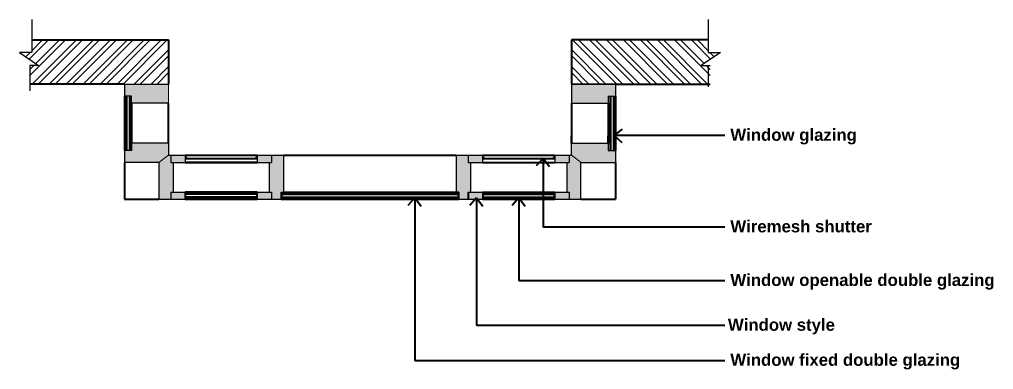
# Model space of a CAD drawing. Header units: inches. Extents: x 1352 to 5457, y 84 to 1168.
# Drawn here: x 1469.31 to 1489.62, y 252.79 to 260.08 of the extents above; entities that cross this region are included whole.
import ezdxf

# ---------------------------------------------------------------- set-up
doc = ezdxf.new("R2010")
doc.units = ezdxf.units.IN
doc.header["$MEASUREMENT"] = 0
for name, color, linetype, lineweight in [('CILL', 250, 'Continuous', 9), ('hatch 1', 11, 'Continuous', 9), ('text', 250, 'Continuous', 30), ('wall', 7, 'Continuous', 40), ('win', 250, 'Continuous', 30)]:
    doc.layers.add(name, color=color, linetype=linetype, lineweight=lineweight)
doc.styles.get("Standard").update_dxf_attribs({"font": 'arialbd.ttf', "height": 1.5})

msp = doc.modelspace()

# ---------------------------------------------------------------- hatches: boundary and pattern name
at = {"layer": 'CILL'}
h = msp.add_hatch(color=256, dxfattribs=at)
h.set_gradient(color1=(238, 194, 212), color2=(236, 187, 208), one_color=1, tint=0.83, name='INVSPHERICAL')
h.paths.add_polyline_path([(1472.516, 257.108), (1472.466, 257.108), (1472.466, 257.258), (1472.418, 257.258), (1472.216, 257.108), (1472.216, 256.338), (1472.465, 256.338), (1472.465, 256.488), (1472.516, 256.488)], flags=17)
h.paths.add_polyline_path([(1472.418, 258.738), (1471.505, 258.738), (1471.498, 258.732), (1471.498, 258.49), (1471.5, 258.488), (1471.648, 258.488), (1471.648, 258.338), (1472.418, 258.338)])
h.paths.add_polyline_path([(1472.418, 257.508), (1471.648, 257.508), (1471.648, 257.358), (1471.498, 257.358), (1471.498, 257.108), (1472.216, 257.108), (1472.216, 256.338), (1472.465, 256.338), (1472.465, 256.488), (1472.516, 256.488), (1472.516, 257.108), (1472.466, 257.108), (1472.466, 257.258), (1472.418, 257.258)])
h.paths.add_polyline_path([(1472.766, 257.258), (1472.466, 257.258), (1472.466, 257.108), (1472.516, 257.108), (1472.766, 257.108)])
h.paths.add_polyline_path([(1472.765, 256.488), (1472.516, 256.488), (1472.465, 256.488), (1472.465, 256.338), (1472.765, 256.338), (1472.765, 256.368)])
h = msp.add_hatch(color=256, dxfattribs=at)
h.set_gradient(color1=(238, 194, 212), color2=(236, 187, 208), one_color=1, tint=0.83, name='INVSPHERICAL')
h.paths.add_polyline_path([(1480.818, 258.338), (1481.588, 258.338), (1481.588, 258.488), (1481.738, 258.488), (1481.738, 258.738), (1480.818, 258.738)])
h = msp.add_hatch(color=256, dxfattribs=at)
h.set_gradient(color1=(238, 194, 212), color2=(236, 187, 208), one_color=1, tint=0.83, name='INVSPHERICAL')
h.paths.add_polyline_path([(1481.018, 257.11), (1480.818, 257.258), (1480.773, 257.258), (1480.77, 257.256), (1480.77, 257.108), (1480.72, 257.108), (1480.72, 256.488), (1480.772, 256.488), (1480.772, 256.338), (1481.018, 256.338)])
h.paths.add_polyline_path([(1480.77, 257.258), (1480.47, 257.258), (1480.47, 257.108), (1480.72, 257.108), (1480.764, 257.108), (1480.77, 257.115)])
h.paths.add_polyline_path([(1480.772, 256.488), (1480.72, 256.488), (1480.472, 256.488), (1480.472, 256.458), (1480.472, 256.338), (1480.772, 256.338)])
h.paths.add_polyline_path([(1481.738, 257.358), (1481.588, 257.358), (1481.588, 257.508), (1480.818, 257.508), (1480.818, 257.258), (1481.02, 257.108), (1481.738, 257.108)])
h.paths.add_polyline_path([(1480.472, 256.437), (1480.454, 256.437), (1480.454, 256.389), (1480.472, 256.389)])
h = msp.add_hatch(color=256, dxfattribs=at)
h.set_gradient(color1=(238, 194, 212), color2=(236, 187, 208), one_color=1, tint=0.83, name='INVSPHERICAL')
h.paths.add_polyline_path([(1474.568, 257.258), (1474.268, 257.258), (1474.268, 257.108), (1474.518, 257.108), (1474.568, 257.108)])
h.paths.add_polyline_path([(1474.568, 256.488), (1474.518, 256.488), (1474.268, 256.488), (1474.268, 256.458), (1474.268, 256.338), (1474.568, 256.338)])
h.paths.add_polyline_path([(1474.818, 257.258), (1474.568, 257.258), (1474.568, 257.108), (1474.518, 257.108), (1474.518, 256.488), (1474.568, 256.488), (1474.568, 256.338), (1474.762, 256.338), (1474.768, 256.345), (1474.768, 256.368), (1474.768, 256.488), (1474.818, 256.488)])
h.paths.add_polyline_path([(1474.268, 257.26, 0.227211), (1474.259, 257.249), (1474.259, 257.248), (1474.259, 257.241, 0.001077), (1474.259, 257.241, -0.001077), (1474.259, 257.241), (1474.259, 257.239), (1474.257, 257.239), (1474.257, 257.232, -0.323881), (1474.243, 257.212), (1474.243, 257.208, 0.339621), (1474.232, 257.193), (1474.268, 257.193)])
h.paths.add_polyline_path([(1474.268, 256.488), (1474.268, 256.488, 0.253708), (1474.264, 256.484), (1474.264, 256.483), (1474.264, 256.48, 0.002345), (1474.264, 256.48, -0.002345), (1474.264, 256.48), (1474.264, 256.479), (1474.263, 256.479), (1474.263, 256.475, -0.323881), (1474.255, 256.465), (1474.255, 256.463, 0.414245), (1474.25, 256.458), (1474.268, 256.458)])
h.paths.add_polyline_path([(1474.268, 256.437), (1474.25, 256.437), (1474.25, 256.389), (1474.268, 256.389)])
h.paths.add_polyline_path([(1474.268, 256.368), (1474.25, 256.368, 0.414245), (1474.255, 256.363), (1474.255, 256.361, -0.323881), (1474.263, 256.351), (1474.263, 256.347), (1474.264, 256.347), (1474.264, 256.343), (1474.264, 256.343, 0.341783), (1474.268, 256.338)])
h = msp.add_hatch(color=256, dxfattribs=at)
h.set_gradient(color1=(238, 194, 212), color2=(236, 187, 208), one_color=1, tint=0.83, name='INVSPHERICAL')
h.paths.add_polyline_path([(1478.468, 256.338), (1478.668, 256.338), (1478.668, 256.488), (1478.718, 256.488), (1478.718, 257.108), (1478.668, 257.108), (1478.668, 257.258), (1478.418, 257.258), (1478.418, 256.488), (1478.468, 256.488), (1478.468, 256.458)])
h.paths.add_polyline_path([(1478.668, 257.108), (1478.718, 257.108), (1478.968, 257.108), (1478.968, 257.258), (1478.668, 257.258)])
h = msp.add_hatch(color=256, dxfattribs=at)
h.set_gradient(color1=(244, 224, 139), color2=(251, 243, 208), one_color=1, tint=0.9, name='INVCYLINDER')
h.paths.add_polyline_path([(1478.979, 257.232), (1478.979, 257.239), (1478.977, 257.239), (1478.977, 257.241, -0.003736), (1478.977, 257.241, 0.003736), (1478.977, 257.241), (1478.977, 257.248), (1478.977, 257.249, 0.227211), (1478.968, 257.26), (1478.968, 257.193), (1479.004, 257.193, 0.34102), (1478.994, 257.208, -0.001255), (1478.994, 257.208), (1478.994, 257.212, -0.323881)])
h = msp.add_hatch(color=256, dxfattribs=at)
h.set_gradient(color1=(244, 224, 139), color2=(251, 243, 208), one_color=1, tint=0.9, name='INVCYLINDER')
h.paths.add_polyline_path([(1480.47, 257.26, 0.227211), (1480.461, 257.249), (1480.461, 257.248), (1480.461, 257.239), (1480.459, 257.239), (1480.459, 257.232, -0.323881), (1480.445, 257.212), (1480.445, 257.208, 0.339621), (1480.434, 257.193), (1480.47, 257.193)])
h = msp.add_hatch(color=256, dxfattribs=at)
h.set_gradient(color1=(238, 194, 212), color2=(236, 187, 208), one_color=1, tint=0.83, name='INVSPHERICAL')
h.paths.add_polyline_path([(1478.968, 256.488), (1478.718, 256.488), (1478.668, 256.488), (1478.668, 256.338), (1478.814, 256.338), (1478.84, 256.368), (1478.864, 256.338), (1478.968, 256.338)])
h.paths.add_polyline_path([(1478.84, 256.368), (1478.84, 256.338), (1478.864, 256.338)], flags=17)
h.paths.add_polyline_path([(1478.84, 256.368), (1478.814, 256.338), (1478.84, 256.338)], flags=17)
h = msp.add_hatch(color=256, dxfattribs=at)
h.set_gradient(color1=(244, 224, 139), color2=(251, 243, 208), one_color=1, tint=0.9, name='INVCYLINDER')
h.paths.add_polyline_path([(1478.968, 256.458), (1478.986, 256.458, 0.414245), (1478.981, 256.463), (1478.981, 256.465, -0.323881), (1478.974, 256.475), (1478.974, 256.479), (1478.973, 256.479), (1478.973, 256.48, -0.003736), (1478.973, 256.48, 0.003736), (1478.973, 256.48), (1478.973, 256.483), (1478.973, 256.484, 0.279423), (1478.968, 256.489)])
h = msp.add_hatch(color=256, dxfattribs=at)
h.set_gradient(color1=(244, 224, 139), color2=(251, 243, 208), one_color=1, tint=0.9, name='INVCYLINDER')
h.paths.add_polyline_path([(1480.467, 256.483), (1480.467, 256.484, -0.253708), (1480.472, 256.488), (1480.472, 256.389), (1480.454, 256.389), (1480.454, 256.437), (1480.472, 256.437), (1480.472, 256.458), (1480.454, 256.458, -0.414245), (1480.459, 256.463), (1480.459, 256.465, 0.320232), (1480.466, 256.475), (1480.466, 256.479), (1480.467, 256.479)])
h = msp.add_hatch(color=256, dxfattribs=at)
h.set_gradient(color1=(127, 223, 255), one_color=1, tint=1)
h.paths.add_polyline_path([(1472.765, 256.458), (1472.765, 256.438), (1474.268, 256.438), (1474.268, 256.458), (1474.25, 256.458)])
h.paths.add_polyline_path([(1472.765, 256.388), (1472.765, 256.368), (1472.783, 256.368), (1474.268, 256.368), (1474.268, 256.388)])
h.paths.add_polyline_path([(1474.768, 256.388), (1474.768, 256.368), (1474.786, 256.368), (1478.468, 256.368), (1478.468, 256.388)])
h.paths.add_polyline_path([(1474.768, 256.458), (1474.768, 256.438), (1478.468, 256.438), (1478.468, 256.458), (1478.45, 256.458)])
h.paths.add_polyline_path([(1478.968, 256.388), (1478.968, 256.368), (1478.986, 256.368), (1480.227, 256.368), (1480.227, 256.388)])
h.paths.add_polyline_path([(1478.968, 256.458), (1478.968, 256.438), (1480.227, 256.438), (1480.227, 256.458)])
h = msp.add_hatch(color=256, dxfattribs=at)
h.set_gradient(color1=(255, 223, 127), color2=(255, 227, 143), one_color=1, tint=0.78, name='INVSPHERICAL')
h.paths.add_polyline_path([(1472.777, 256.361), (1472.777, 256.363, 0.414245), (1472.783, 256.368), (1472.765, 256.368), (1472.765, 256.339), (1472.765, 256.338, 0.341783), (1472.769, 256.343), (1472.769, 256.343), (1472.769, 256.347), (1472.77, 256.347), (1472.77, 256.351, -0.323881)])
h.paths.add_polyline_path([(1472.783, 256.437), (1472.765, 256.437), (1472.765, 256.389), (1472.783, 256.389)])
h = msp.add_hatch(color=256, dxfattribs=at)
h.set_gradient(color1=(255, 223, 127), color2=(255, 227, 143), one_color=1, tint=0.78, name='INVSPHERICAL')
h.paths.add_polyline_path([(1474.781, 256.363, 0.414245), (1474.786, 256.368), (1474.768, 256.368), (1474.768, 256.339), (1474.768, 256.338, 0.341783), (1474.773, 256.343), (1474.773, 256.343), (1474.773, 256.347), (1474.774, 256.347), (1474.774, 256.351, -0.323881), (1474.781, 256.361)])
h.paths.add_polyline_path([(1474.786, 256.437), (1474.768, 256.437), (1474.768, 256.389), (1474.786, 256.389)])
h.paths.add_polyline_path([(1478.468, 256.437), (1478.45, 256.437), (1478.45, 256.389), (1478.468, 256.389)])
h.paths.add_polyline_path([(1478.468, 256.368), (1478.45, 256.368, 0.414245), (1478.455, 256.363), (1478.455, 256.361, -0.323881), (1478.463, 256.351), (1478.463, 256.347), (1478.464, 256.347), (1478.464, 256.343), (1478.464, 256.343, 0.341783), (1478.468, 256.338)])
h = msp.add_hatch(color=256, dxfattribs=at)
h.set_gradient(color1=(244, 224, 139), color2=(251, 243, 208), one_color=1, tint=0.9, name='INVCYLINDER')
h.paths.add_polyline_path([(1478.986, 256.437), (1478.968, 256.437), (1478.968, 256.389), (1478.986, 256.389)])
h.paths.add_polyline_path([(1478.981, 256.363, 0.414245), (1478.986, 256.368), (1478.968, 256.368), (1478.968, 256.339), (1478.968, 256.338, 0.341783), (1478.973, 256.343), (1478.973, 256.343), (1478.973, 256.347), (1478.974, 256.347), (1478.974, 256.351, -0.323881), (1478.981, 256.361)])
h = msp.add_hatch(color=256, dxfattribs=at)
h.set_gradient(color1=(244, 224, 139), color2=(251, 243, 208), one_color=1, tint=0.9, name='INVCYLINDER')
h.paths.add_polyline_path([(1480.472, 256.368), (1480.454, 256.368, 0.414245), (1480.459, 256.363), (1480.459, 256.361, -0.323881), (1480.466, 256.351), (1480.466, 256.347), (1480.467, 256.347), (1480.467, 256.343), (1480.467, 256.343, 0.341783), (1480.472, 256.338)])
at = {"layer": 'hatch 1'}
h = msp.add_hatch(dxfattribs=at)
h.set_pattern_fill('STEEL', color=256, scale=2, style=0)
h.set_pattern_definition([(45, (-39.91306, -19.09975), (-0.176776695, 0.176776695), []), (45, (-39.91306, -18.97475), (-0.176776695, 0.176776695), [])])
h.paths.add_polyline_path([(1469.529, 259.124), (1469.529, 258.738), (1471.498, 258.738), (1472.418, 258.738), (1472.418, 259.658), (1469.568, 259.658), (1469.568, 259.397), (1469.312, 259.397), (1469.711, 259.124)])
h = msp.add_hatch(dxfattribs=at)
h.set_pattern_fill('STEEL', color=256, scale=2, style=0)
h.set_pattern_definition([(135, (2993.14947, -19.09975), (0.176776695, 0.176776695), []), (135, (2993.14947, -18.97475), (0.176776695, 0.176776695), [])])
h.paths.add_polyline_path([(1480.818, 259.658), (1483.669, 259.658), (1483.669, 259.397), (1483.925, 259.397), (1483.525, 259.124), (1483.708, 259.124), (1483.708, 258.738), (1481.738, 258.738), (1480.818, 258.738)])
h = msp.add_hatch(color=256, dxfattribs=at)
h.set_gradient(color1=(238, 194, 212), color2=(236, 187, 208), one_color=1, tint=0.83, name='CURVED')
h.paths.add_polyline_path([(1472.516, 257.108), (1472.466, 257.108), (1472.466, 257.258), (1472.418, 257.258), (1472.216, 257.108), (1472.216, 256.338), (1472.465, 256.338), (1472.465, 256.488), (1472.516, 256.488)])

# ---------------------------------------------------------------- linework, layer by layer
at = {"layer": 'CILL'}
for p, q in [((1472.418, 258.338), (1472.418, 258.738)), ((1472.216, 257.108), (1472.418, 257.258)), ((1472.766, 257.193), (1474.268, 257.193)), ((1472.766, 257.173), (1474.268, 257.173)), ((1472.775, 257.248), (1472.775, 257.249)), ((1474.259, 257.248), (1474.259, 257.249)), ((1478.968, 257.193), (1480.47, 257.193)), ((1478.968, 257.173), (1480.47, 257.173)), ((1478.977, 257.248), (1478.977, 257.249)), ((1480.461, 257.248), (1480.461, 257.249)), ((1481.02, 257.108), (1480.818, 257.258)), ((1472.769, 256.483), (1472.769, 256.484)), ((1474.264, 256.483), (1474.264, 256.484)), ((1478.973, 256.483), (1478.973, 256.484)), ((1478.973, 256.483), (1478.973, 256.484)), ((1480.467, 256.483), (1480.467, 256.484)), ((1472.783, 256.437), (1472.765, 256.437)), ((1472.783, 256.389), (1472.765, 256.389)), ((1472.769, 256.343), (1472.769, 256.343)), ((1472.783, 256.389), (1472.783, 256.437)), ((1474.25, 256.389), (1474.25, 256.437)), ((1474.25, 256.437), (1474.268, 256.437)), ((1474.25, 256.389), (1474.268, 256.389)), ((1474.264, 256.343), (1474.264, 256.343)), ((1474.786, 256.437), (1474.768, 256.437)), ((1474.786, 256.389), (1474.768, 256.389)), ((1474.773, 256.343), (1474.773, 256.343)), ((1474.786, 256.389), (1474.786, 256.437)), ((1478.45, 256.389), (1478.45, 256.437)), ((1478.45, 256.437), (1478.468, 256.437)), ((1478.45, 256.389), (1478.468, 256.389)), ((1478.45, 256.368), (1478.468, 256.368)), ((1478.464, 256.343), (1478.464, 256.343)), ((1478.468, 256.368), (1478.468, 256.338)), ((1478.986, 256.437), (1478.968, 256.437)), ((1478.986, 256.389), (1478.968, 256.389)), ((1478.973, 256.343), (1478.973, 256.343)), ((1478.986, 256.389), (1478.986, 256.437)), ((1480.454, 256.389), (1480.454, 256.437)), ((1480.454, 256.437), (1480.472, 256.437)), ((1480.454, 256.389), (1480.472, 256.389)), ((1480.466, 256.347), (1480.467, 256.347)), ((1480.467, 256.343), (1480.467, 256.347)), ((1480.467, 256.343), (1480.467, 256.343)), ((1480.467, 256.343), (1480.467, 256.343))]:
    msp.add_line(p, q, dxfattribs=at)
for centre, radius, start, end in [((1472.759, 257.245), 0.0165, 13.5566, 64.7601), ((1472.762, 257.245), 0.0136, 344.3221, 345.1784), ((1474.275, 257.245), 0.0165, 115.2399, 166.4434), ((1474.272, 257.245), 0.0136, 194.8216, 195.6779), ((1478.961, 257.245), 0.0165, 13.5566, 64.7601), ((1478.964, 257.245), 0.0136, 344.3221, 345.1784), ((1480.477, 257.245), 0.0165, 115.2399, 166.4434), ((1480.474, 257.245), 0.0136, 194.8216, 195.6779), ((1472.762, 256.482), 0.00679, 15.6779, 72.622), ((1472.762, 256.482), 0.00679, 344.3221, 345.1784), ((1474.27, 256.482), 0.00679, 107.378, 164.3221), ((1474.27, 256.482), 0.00679, 194.8216, 195.6779), ((1478.966, 256.483), 0.00704, 6.8956, 69.3419), ((1478.966, 256.483), 0.00704, 6.8956, 69.3419), ((1478.966, 256.482), 0.00679, 344.3221, 345.1784), ((1478.966, 256.482), 0.00679, 344.3221, 345.1784), ((1480.474, 256.482), 0.00679, 107.378, 164.3221), ((1480.474, 256.482), 0.00679, 194.8216, 195.6779), ((1472.764, 256.343), 0.0051, 276.5047, 351.9829), ((1474.269, 256.343), 0.0051, 188.0171, 263.4953), ((1474.768, 256.343), 0.0051, 276.5047, 351.9829), ((1478.469, 256.343), 0.0051, 188.0171, 263.4953), ((1478.968, 256.343), 0.0051, 276.5047, 351.9829), ((1480.472, 256.343), 0.0051, 188.0171, 263.4953), ((1480.472, 256.343), 0.0051, 188.0171, 263.4953)]:
    msp.add_arc(centre, radius, start, end, dxfattribs=at)
at = {"layer": 'text', "linetype": 'Continuous'}
for p, q in [((1469.568, 260.084), (1469.568, 259.397)), ((1483.669, 260.084), (1483.669, 259.397)), ((1469.568, 259.397), (1469.312, 259.397)), ((1469.312, 259.397), (1469.711, 259.124)), ((1483.925, 259.397), (1483.525, 259.124)), ((1483.669, 259.397), (1483.925, 259.397)), ((1469.711, 259.124), (1469.529, 259.124)), ((1469.529, 259.124), (1469.529, 258.6)), ((1483.525, 259.124), (1483.708, 259.124)), ((1483.669, 259.124), (1483.669, 258.68)), ((1471.528, 258.488), (1471.528, 257.358)), ((1471.548, 258.488), (1471.548, 257.358)), ((1471.598, 258.488), (1471.598, 257.358)), ((1471.618, 258.488), (1471.618, 257.358)), ((1481.618, 258.488), (1481.618, 257.358)), ((1481.638, 258.488), (1481.638, 257.358)), ((1481.688, 258.488), (1481.688, 257.358)), ((1481.708, 258.488), (1481.708, 257.358)), ((1474.268, 256.458), (1472.765, 256.458)), ((1474.268, 256.438), (1472.765, 256.438)), ((1474.268, 256.388), (1472.765, 256.388)), ((1474.268, 256.368), (1472.765, 256.368)), ((1474.768, 256.458), (1478.468, 256.458)), ((1474.768, 256.438), (1478.468, 256.438)), ((1474.768, 256.388), (1478.468, 256.388)), ((1474.768, 256.368), (1478.468, 256.368)), ((1478.968, 256.458), (1480.472, 256.458)), ((1478.968, 256.438), (1480.472, 256.438)), ((1478.968, 256.388), (1480.472, 256.388)), ((1478.968, 256.368), (1480.472, 256.368))]:
    msp.add_line(p, q, dxfattribs=at)
at = {"layer": 'wall'}
for p, q in [((1469.568, 259.658), (1472.418, 259.658)), ((1472.418, 259.658), (1472.418, 258.738)), ((1483.669, 259.658), (1480.818, 259.658)), ((1480.818, 259.658), (1480.818, 258.738)), ((1471.498, 258.738), (1469.529, 258.738)), ((1481.738, 258.738), (1483.708, 258.738)), ((1471.498, 258.488), (1471.498, 257.358)), ((1471.648, 258.338), (1471.648, 257.508)), ((1472.418, 257.508), (1472.418, 258.338)), ((1480.818, 258.338), (1480.818, 257.508)), ((1481.588, 258.338), (1481.588, 257.508)), ((1481.738, 258.488), (1481.738, 257.358)), ((1480.818, 257.508), (1480.818, 257.658)), ((1481.588, 257.508), (1481.588, 257.658)), ((1481.738, 257.358), (1481.738, 257.508)), ((1471.498, 257.108), (1471.498, 256.338)), ((1472.766, 257.108), (1474.268, 257.108)), ((1474.268, 257.108), (1472.766, 257.108)), ((1472.768, 257.258), (1474.266, 257.258)), ((1474.818, 257.258), (1478.418, 257.258)), ((1478.968, 257.108), (1480.47, 257.108)), ((1478.971, 257.258), (1480.468, 257.258)), ((1481.738, 257.108), (1481.738, 256.338)), ((1472.765, 256.488), (1474.268, 256.488)), ((1474.268, 256.488), (1472.765, 256.488)), ((1474.268, 256.488), (1472.765, 256.488)), ((1474.818, 256.488), (1478.418, 256.488)), ((1478.668, 256.488), (1478.668, 256.338)), ((1478.968, 256.488), (1480.472, 256.488)), ((1478.968, 256.488), (1480.472, 256.488)), ((1471.498, 256.338), (1472.216, 256.338)), ((1472.765, 256.338), (1474.268, 256.338)), ((1474.768, 256.338), (1478.468, 256.338)), ((1478.968, 256.338), (1480.472, 256.338)), ((1478.968, 256.338), (1480.472, 256.338)), ((1481.018, 256.338), (1481.738, 256.338))]:
    msp.add_line(p, q, dxfattribs=at)
at = {"layer": 'wall', "linetype": 'Continuous'}
for p, q in [((1481.708, 257.664), (1481.882, 257.799)), ((1484.016, 257.664), (1481.708, 257.664)), ((1481.708, 257.664), (1481.868, 257.524)), ((1480.227, 257.195), (1480.086, 257.036)), ((1480.227, 257.195), (1480.362, 257.021)), ((1480.227, 257.195), (1480.227, 255.756)), ((1477.552, 256.368), (1477.411, 256.208)), ((1477.552, 256.368), (1477.686, 256.194)), ((1477.552, 256.368), (1477.552, 252.976)), ((1478.84, 256.368), (1478.7, 256.208)), ((1478.84, 256.368), (1478.975, 256.194)), ((1478.84, 256.368), (1478.84, 253.706)), ((1479.72, 256.368), (1479.58, 256.208)), ((1479.72, 256.368), (1479.855, 256.194)), ((1479.72, 256.368), (1479.72, 254.64)), ((1484.016, 255.756), (1480.227, 255.756)), ((1484.016, 254.64), (1479.72, 254.64)), ((1484.016, 253.706), (1478.84, 253.706)), ((1484.016, 252.976), (1477.552, 252.976))]:
    msp.add_line(p, q, dxfattribs=at)
at = {"layer": 'win'}
for p, q in [((1471.498, 258.732), (1471.505, 258.738)), ((1471.498, 258.738), (1472.418, 258.738)), ((1471.498, 258.738), (1471.498, 258.488)), ((1480.818, 258.738), (1481.738, 258.738)), ((1480.818, 258.738), (1480.818, 258.338)), ((1481.738, 258.738), (1480.818, 258.738)), ((1481.738, 258.732), (1481.732, 258.738)), ((1481.738, 258.738), (1481.738, 258.488)), ((1481.738, 258.573), (1481.736, 258.575)), ((1471.5, 258.488), (1471.498, 258.49)), ((1471.648, 258.488), (1471.498, 258.488)), ((1471.648, 258.338), (1471.648, 258.488)), ((1472.418, 258.338), (1471.648, 258.338)), ((1480.818, 258.338), (1481.588, 258.338)), ((1481.588, 258.488), (1481.738, 258.488)), ((1481.588, 258.488), (1481.588, 258.338)), ((1472.418, 257.508), (1471.648, 257.508)), ((1471.648, 257.508), (1471.648, 257.358)), ((1472.418, 257.508), (1472.418, 257.258)), ((1480.818, 257.508), (1481.588, 257.508)), ((1480.818, 257.258), (1480.818, 257.508)), ((1481.588, 257.508), (1481.588, 257.358)), ((1471.648, 257.358), (1471.498, 257.358)), ((1471.498, 257.358), (1471.498, 257.108)), ((1481.588, 257.358), (1481.738, 257.358)), ((1481.701, 257.338), (1481.681, 257.358)), ((1481.738, 257.358), (1481.738, 257.108)), ((1472.216, 257.108), (1471.498, 257.108)), ((1472.216, 257.108), (1472.216, 256.338)), ((1472.418, 257.258), (1472.466, 257.258)), ((1472.466, 257.258), (1472.466, 257.108)), ((1472.466, 257.258), (1472.766, 257.258)), ((1472.466, 257.108), (1472.516, 257.108)), ((1472.516, 257.108), (1472.516, 256.488)), ((1472.516, 257.108), (1472.766, 257.108)), ((1472.766, 257.26), (1472.766, 257.108)), ((1474.268, 257.26), (1474.268, 257.108)), ((1474.268, 257.258), (1474.268, 257.108)), ((1474.268, 257.258), (1474.568, 257.258)), ((1474.268, 257.108), (1474.518, 257.108)), ((1474.518, 257.108), (1474.518, 256.488)), ((1474.518, 257.108), (1474.568, 257.108)), ((1474.568, 257.258), (1474.568, 257.108)), ((1474.568, 257.258), (1474.818, 257.258)), ((1474.818, 257.258), (1474.818, 256.488)), ((1478.418, 257.258), (1478.418, 256.488)), ((1478.418, 257.258), (1478.668, 257.258)), ((1478.668, 257.258), (1478.668, 257.108)), ((1478.668, 257.258), (1478.968, 257.258)), ((1478.668, 257.108), (1478.718, 257.108)), ((1478.718, 257.108), (1478.718, 256.488)), ((1478.718, 257.108), (1478.968, 257.108)), ((1478.968, 257.26), (1478.968, 257.108)), ((1480.47, 257.26), (1480.47, 257.108)), ((1480.47, 257.258), (1480.77, 257.258)), ((1480.47, 257.108), (1480.72, 257.108)), ((1480.72, 257.108), (1480.72, 256.488)), ((1480.72, 257.108), (1480.77, 257.108)), ((1480.764, 257.108), (1480.77, 257.115)), ((1480.77, 257.256), (1480.773, 257.258)), ((1480.77, 257.258), (1480.77, 257.108)), ((1480.77, 257.258), (1480.818, 257.258)), ((1481.018, 256.338), (1481.018, 257.108)), ((1481.02, 257.108), (1481.738, 257.108)), ((1472.465, 256.488), (1472.465, 256.338)), ((1472.465, 256.488), (1472.465, 256.338)), ((1472.465, 256.488), (1472.516, 256.488)), ((1472.516, 256.488), (1472.765, 256.488)), ((1472.765, 256.488), (1472.765, 256.338)), ((1472.765, 256.338), (1472.765, 256.488)), ((1474.268, 256.488), (1474.268, 256.338)), ((1474.268, 256.488), (1474.268, 256.338)), ((1474.268, 256.488), (1474.518, 256.488)), ((1474.268, 256.488), (1474.268, 256.338)), ((1474.268, 256.338), (1474.268, 256.488)), ((1474.518, 256.488), (1474.568, 256.488)), ((1474.568, 256.488), (1474.568, 256.338)), ((1474.768, 256.488), (1474.768, 256.338)), ((1474.768, 256.488), (1474.818, 256.488)), ((1474.768, 256.488), (1474.768, 256.338)), ((1474.768, 256.338), (1474.768, 256.488)), ((1478.418, 256.488), (1478.468, 256.488)), ((1478.468, 256.488), (1478.418, 256.488)), ((1478.468, 256.488), (1478.468, 256.338)), ((1478.468, 256.488), (1478.468, 256.338)), ((1478.468, 256.488), (1478.468, 256.338)), ((1478.468, 256.338), (1478.468, 256.488)), ((1478.668, 256.488), (1478.668, 256.338)), ((1478.668, 256.488), (1478.718, 256.488)), ((1478.718, 256.488), (1478.968, 256.488)), ((1478.968, 256.489), (1478.968, 256.338)), ((1480.472, 256.488), (1480.472, 256.338)), ((1480.472, 256.338), (1480.472, 256.488)), ((1480.472, 256.488), (1480.72, 256.488)), ((1480.72, 256.488), (1480.772, 256.488)), ((1480.772, 256.488), (1480.772, 256.338)), ((1472.216, 256.338), (1472.465, 256.338)), ((1472.465, 256.338), (1472.765, 256.338)), ((1474.268, 256.338), (1474.568, 256.338)), ((1474.568, 256.338), (1474.768, 256.338)), ((1474.762, 256.338), (1474.768, 256.345)), ((1478.468, 256.338), (1478.668, 256.338)), ((1478.668, 256.338), (1478.968, 256.338)), ((1480.472, 256.338), (1480.772, 256.338)), ((1480.772, 256.338), (1481.018, 256.338))]:
    msp.add_line(p, q, dxfattribs=at)
at = {"layer": 'win', "linetype": 'Continuous'}
for p, q in [((1472.766, 257.193), (1472.802, 257.193)), ((1472.775, 257.248), (1472.775, 257.239)), ((1472.777, 257.239), (1472.775, 257.239)), ((1472.777, 257.232), (1472.777, 257.239)), ((1472.792, 257.212), (1472.792, 257.208)), ((1474.268, 257.193), (1474.232, 257.193)), ((1474.243, 257.212), (1474.243, 257.208)), ((1474.257, 257.239), (1474.259, 257.239)), ((1474.257, 257.232), (1474.257, 257.239)), ((1474.259, 257.248), (1474.259, 257.239)), ((1478.968, 257.193), (1479.004, 257.193)), ((1478.968, 257.193), (1479.004, 257.193)), ((1478.968, 257.108), (1479.004, 257.108)), ((1478.977, 257.248), (1478.977, 257.239)), ((1478.979, 257.239), (1478.977, 257.239)), ((1478.979, 257.232), (1478.979, 257.239)), ((1478.994, 257.212), (1478.994, 257.208)), ((1480.47, 257.193), (1480.434, 257.193)), ((1480.445, 257.212), (1480.445, 257.208)), ((1480.459, 257.239), (1480.461, 257.239)), ((1480.459, 257.232), (1480.459, 257.239)), ((1480.461, 257.248), (1480.461, 257.239)), ((1472.765, 256.488), (1472.765, 256.458)), ((1472.769, 256.483), (1472.769, 256.479)), ((1472.77, 256.479), (1472.769, 256.479)), ((1472.77, 256.475), (1472.77, 256.479)), ((1474.263, 256.479), (1474.264, 256.479)), ((1474.263, 256.475), (1474.263, 256.479)), ((1474.264, 256.483), (1474.264, 256.479)), ((1474.268, 256.488), (1474.268, 256.458)), ((1474.768, 256.488), (1474.768, 256.458)), ((1478.468, 256.488), (1478.468, 256.458)), ((1478.968, 256.489), (1478.968, 256.458)), ((1478.968, 256.488), (1478.968, 256.458)), ((1478.973, 256.483), (1478.973, 256.479)), ((1478.973, 256.483), (1478.973, 256.479)), ((1478.974, 256.479), (1478.973, 256.479)), ((1478.974, 256.479), (1478.973, 256.479)), ((1478.974, 256.475), (1478.974, 256.479)), ((1478.974, 256.475), (1478.974, 256.479)), ((1480.466, 256.479), (1480.467, 256.479)), ((1480.466, 256.475), (1480.466, 256.479)), ((1480.467, 256.483), (1480.467, 256.479)), ((1480.472, 256.488), (1480.472, 256.458)), ((1472.765, 256.458), (1472.783, 256.458)), ((1472.765, 256.339), (1472.765, 256.368)), ((1472.765, 256.368), (1472.783, 256.368)), ((1472.769, 256.343), (1472.769, 256.347)), ((1472.77, 256.347), (1472.769, 256.347)), ((1472.77, 256.351), (1472.77, 256.347)), ((1472.777, 256.465), (1472.777, 256.463)), ((1472.777, 256.361), (1472.777, 256.363)), ((1474.268, 256.458), (1474.25, 256.458)), ((1474.268, 256.368), (1474.25, 256.368)), ((1474.255, 256.465), (1474.255, 256.463)), ((1474.255, 256.361), (1474.255, 256.363)), ((1474.263, 256.351), (1474.263, 256.347)), ((1474.263, 256.347), (1474.264, 256.347)), ((1474.264, 256.343), (1474.264, 256.347)), ((1474.268, 256.339), (1474.268, 256.368)), ((1474.768, 256.458), (1474.786, 256.458)), ((1474.768, 256.339), (1474.768, 256.368)), ((1474.768, 256.368), (1474.786, 256.368)), ((1474.773, 256.343), (1474.773, 256.347)), ((1474.774, 256.347), (1474.773, 256.347)), ((1474.774, 256.351), (1474.774, 256.347)), ((1474.781, 256.361), (1474.781, 256.363)), ((1478.468, 256.458), (1478.45, 256.458)), ((1478.468, 256.368), (1478.45, 256.368)), ((1478.455, 256.361), (1478.455, 256.363)), ((1478.463, 256.351), (1478.463, 256.347)), ((1478.463, 256.347), (1478.464, 256.347)), ((1478.464, 256.343), (1478.464, 256.347)), ((1478.468, 256.339), (1478.468, 256.368)), ((1478.968, 256.458), (1478.986, 256.458)), ((1478.968, 256.458), (1478.986, 256.458)), ((1478.968, 256.339), (1478.968, 256.368)), ((1478.968, 256.368), (1478.986, 256.368)), ((1478.973, 256.343), (1478.973, 256.347)), ((1478.974, 256.347), (1478.973, 256.347)), ((1478.974, 256.351), (1478.974, 256.347)), ((1478.981, 256.465), (1478.981, 256.463)), ((1478.981, 256.465), (1478.981, 256.463)), ((1478.981, 256.361), (1478.981, 256.363)), ((1480.472, 256.458), (1480.454, 256.458)), ((1480.472, 256.368), (1480.454, 256.368)), ((1480.472, 256.368), (1480.454, 256.368)), ((1480.459, 256.465), (1480.459, 256.463)), ((1480.459, 256.361), (1480.459, 256.363)), ((1480.459, 256.361), (1480.459, 256.363)), ((1480.466, 256.351), (1480.466, 256.347)), ((1480.466, 256.351), (1480.466, 256.347)), ((1480.466, 256.347), (1480.467, 256.347)), ((1480.466, 256.347), (1480.466, 256.347)), ((1480.467, 256.343), (1480.467, 256.347)), ((1480.467, 256.343), (1480.467, 256.343)), ((1480.472, 256.339), (1480.472, 256.368)), ((1480.472, 256.338), (1480.472, 256.368))]:
    msp.add_line(p, q, dxfattribs=at)
for centre, radius, start, end in [((1472.798, 257.232), 0.021, 179.6211, 251.4057), ((1472.787, 257.194), 0.015, 357.3242, 72.3584), ((1474.247, 257.194), 0.015, 107.6416, 182.6758), ((1474.236, 257.232), 0.021, 288.5943, 0.3789), ((1479, 257.232), 0.021, 179.6211, 251.4057), ((1478.989, 257.194), 0.015, 357.3242, 72.3584), ((1480.449, 257.194), 0.015, 107.6416, 182.6758), ((1480.438, 257.232), 0.021, 288.5943, 0.3789), ((1472.781, 256.475), 0.0105, 179.6211, 251.4057), ((1474.252, 256.475), 0.0105, 288.5943, 0.3789), ((1478.984, 256.475), 0.0105, 179.6211, 251.4057), ((1478.984, 256.475), 0.0105, 179.6211, 251.4057), ((1480.456, 256.475), 0.0105, 288.5943, 0.3789), ((1472.781, 256.351), 0.0105, 108.5943, 180.3789), ((1472.777, 256.458), 0.00522, 0, 90.0061), ((1472.777, 256.368), 0.00522, 269.9939, 0), ((1474.255, 256.458), 0.00522, 89.9939, 180), ((1474.255, 256.368), 0.00522, 180, 270.0061), ((1474.252, 256.351), 0.0105, 359.6211, 71.4057), ((1474.784, 256.351), 0.0105, 108.5943, 180.3789), ((1474.781, 256.368), 0.00522, 269.9939, 0), ((1478.455, 256.368), 0.00522, 180, 270.0061), ((1478.452, 256.351), 0.0105, 359.6211, 71.4057), ((1478.984, 256.351), 0.0105, 108.5943, 180.3789), ((1478.981, 256.458), 0.00522, 0, 90.0061), ((1478.981, 256.458), 0.00522, 0, 90.0061), ((1478.981, 256.368), 0.00522, 269.9939, 0), ((1480.459, 256.458), 0.00522, 89.9939, 180), ((1480.459, 256.368), 0.00522, 180, 270.0061), ((1480.459, 256.368), 0.00522, 180, 270.0061), ((1480.456, 256.351), 0.0105, 359.6211, 71.4057), ((1480.456, 256.351), 0.0105, 359.6211, 71.4057)]:
    msp.add_arc(centre, radius, start, end, dxfattribs=at)

# ---------------------------------------------------------------- texts
at = {"layer": 'win'}
for s, p in [('Window glazing', (1484.132, 257.557)), ('Wiremesh shutter', (1484.132, 255.649)), ('Window openable double glazing', (1484.132, 254.532)), ('Window style         ', (1484.081, 253.599)), ('Window fixed double glazing', (1484.132, 252.869))]:
    msp.add_text(s, height=0.25, dxfattribs=at).set_placement(p)

doc.saveas('drawing.dxf')
